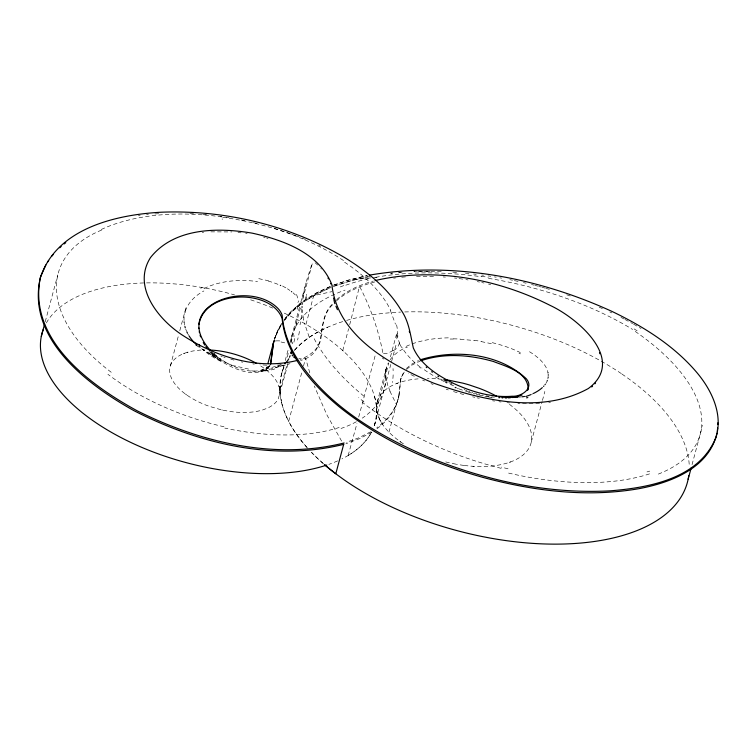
<?xml version="1.0" encoding="UTF-8"?>
<svg xmlns="http://www.w3.org/2000/svg" width="756" height="756" viewBox="0 0 756 756"><rect width="100%" height="100%" fill="white"/><g stroke="black" fill="none" stroke-linecap="round" stroke-linejoin="round"><path stroke-width="0.57" stroke-dasharray="3.78 2.83" d="M297.76 309.317L297.401 302.655M396.872 338.858L396.796 333.15L389.727 359.535M291.022 341.618L291.589 337.412M376.781 404.337L376.734 404.658A79.597 40.276 15 0 0 405.641 445.256M385.91 370.242L385.106 384.946A172.415 86.316 17.7 0 1 362.237 418.162M376.8 404.205L377.121 402.504M385.929 370.109L386.269 368.37M399.055 394.774L400.746 379.068L404.413 371.678M296.522 322.831L295.643 328.01M398.771 396.295L401.001 378.208L404.082 371.224M303.383 294.386L306.832 279.843L312.285 262.918M293.923 336.675L294.141 335.683M398.45 397.817L399.14 394.915M287.979 363.91L278.236 398.903M292.288 343.876L292.695 342.156M377.149 402.372L386.656 366.953A79.267 40.994 8.6 0 1 387.592 364.468L388.442 362.767M386.297 368.238L386.448 367.671M398.818 396.427L397.647 400.803M45.228 321.735L57.777 274.91M170.346 365.961L178.567 335.267M179.786 330.722L186.184 306.851M266.197 369.901L267.123 366.433M281.601 373.946L284.039 364.846M285.22 360.555L288.546 348.147M290.058 342.506L300.491 303.43M300.803 302.296L302.022 297.741M302.324 296.607L305.982 282.961M287.242 357.078L288.962 350.661M290.965 343.186L300.406 307.938M302.702 299.395L312.719 262.011M286.543 366.405L281.024 386.401M305.982 324.371L313.683 295.634L331.893 291.646M307.664 448.242A210.092 106.312 15 0 1 289.964 423.776L288.679 421.347L302.164 371.016M303.487 366.074L305.604 358.183L298.743 358.722M342.751 350.595L348.62 328.69M349.688 324.702L359.365 286.921M348.157 455.481L356.983 423.445M358.694 417.066L375.77 353.335M376.63 409.081L376.649 409.61L388.716 363.305M374.362 425.524L396.135 344.575M400.633 379.597L401.001 378.208M388.962 432.158L396.399 404.394L389.86 391.107M531.298 442.005L542.137 401.549M542.439 400.434L544.849 391.438M692.052 464.628L702.598 425.269M377.272 401.89L377.499 401.124A79.597 40.276 15 0 1 378.416 398.724L379.342 396.919A79.597 40.276 15 0 1 418.172 378.86M273.984 340.947L277.244 331.553L281.856 323.048L278.047 329.814L274.598 338.65M398.015 399.423C394.859 411.585 386.524 421.829 376.469 429.096M397.552 400.888C393.885 411.84 386.099 421.007 376.838 427.716M269.93 365.828C256.955 379.635 234.303 369.363 220.856 361.009L202.778 349.404M270.081 365.554L266.613 369.372L260.905 371.725L290.002 363.683M284.095 319.779L290.682 311.945L300.378 303.279M283.727 321.158L291.797 311.831L301.805 303.298L291.797 311.831L284.936 319.552M285.305 318.172L292.166 310.442L302.173 301.918M269.429 365.762C255.396 377.301 234.653 367.964 221.234 359.62L210.603 352.579M332.073 304.356C322.632 313.825 322.349 327.414 320.809 339.756C318.229 349.612 309.204 356.161 300.037 359.45M332.555 304.762C314.779 321.527 329.918 352.674 300.614 360.47M406.369 368.484L411.377 364.335L418.503 360.499M406.435 369.429L412.19 364.959L420.336 360.981M393.148 350.434L388.055 353.232L381.865 353.846M336.704 299.603C347.032 290.351 360.102 284.776 373.313 281.052M336.335 300.982C347.136 291.325 360.877 285.664 374.721 281.95M269.013 366.254L264.392 369.363L261.283 370.336L281.421 364.779M303.118 301.257L316.178 293.082L332.508 285.551M304.025 300.576L318.37 291.92L330.552 286.354M200.737 288.348L202.145 287.441M371.905 432.186L359.837 438.565L345.898 443.706M348.516 455.263L348.998 454.98A172.396 87.242 15 0 0 371.593 432.026M370.667 431.789L358.325 437.998L346.267 442.326M406.246 347.637L407.352 347.127M279.049 366.31L273.974 368.115M329.673 287.923L315.81 294.462L303.657 301.956L318.002 293.3L331.166 287.337M183.207 353.78L184.691 353.194M340.276 286.93L345.407 284.946M396.626 383.519L397.713 383.112M333.349 285.229L348.204 280.211L367.284 275.553L348.204 280.211L333.528 285.173M333.15 286.552L350.595 280.807L367.907 276.734M510.593 461.907L509.213 462.398M334.653 285.976L353.383 280.051L370.912 276.167M187.034 352.409L188.046 352.116M649.773 471.12L646.975 471.933M286.949 364.099L288.093 363.901M393.649 278.18L395.653 277.915M138.357 215.687L140.162 215.451M202.221 232.697L203.638 232.517M548.695 402.778L550.453 402.561M392.855 273.048L390.701 273.285L395.019 272.85M146.541 214.695L148.393 214.515M401.757 277.216L405.906 276.847M280.986 364.855L277.244 365.129M398.289 272.557L402.674 272.198L399.376 272.453M154.914 213.957L160.593 213.608M210.858 231.846L231.884 231.931M539.586 403.562L517.917 403.543M416.528 276.28L434.124 276.394M450.103 339.038L453.383 339.028M429.89 271.338L413.853 271.593L442.751 271.64M266.774 365.214L259.903 364.77M189.86 213.598L195.842 213.939M460.395 339.246L474.239 340.531M474.003 466.339L472.906 466.272M452.825 272.16L458.193 272.538M443.12 276.913L445.378 277.102M202.873 214.477L206.898 214.855M507.474 402.731L509.591 402.929M465.384 273.162L468.994 273.521M281.024 341.986L286.089 343.186M237.998 232.47L241.06 232.829M442.241 379.342L439.453 379.058A79.597 40.276 15 0 0 427.31 378.482M473.521 274.012L476.233 274.334M454.46 278.01L456.737 278.284M464.269 465.46L468.569 465.932A79.597 40.276 15 0 0 528.614 448.686A79.597 40.276 15 0 0 507.38 402.863L507.021 402.617M494.396 397.24L491.712 396.872M463.929 465.412L463.787 465.394A79.597 40.276 15 0 1 459.232 464.732L456.359 464.241M498.932 401.719L501.077 402.003M481.676 275.023L483.49 275.26M222.056 219.013L222.822 219.117M252.854 363.957L254.281 364.156M459.015 278.577L463.579 279.229M481.374 276.252L488.367 277.291M220.034 216.424L222.066 216.707M248.611 369.079L234.672 365.866M488.036 275.912L490.757 276.318M492.128 397.665L491.324 397.543M245.643 233.462L247.165 233.708M492.43 400.756L494.604 401.096M226.11 217.322L229.153 217.804M465.857 279.578L468.134 279.947M258.75 278.652L268.418 280.741M494.396 276.894L496.21 277.197M499.848 277.821L501.663 278.142M481.213 341.599L491.4 343.696M488.981 396.427L486.202 395.908M203.619 287.8L204.385 287.941M455.859 464.156L449.811 462.908A79.597 40.276 15 0 1 445.35 461.84M487.091 396.805L484.889 396.371M509.837 279.682L512.559 280.221M477.225 281.601L479.493 282.054M241.287 220.034L247.325 221.31M514.363 280.599L519.797 281.761M223.218 410.234L229.937 411.434A56.558 28.624 15 0 0 262.767 409.922L267.889 407.947A56.558 28.624 15 0 0 277.934 399.442M241.296 361.888L242.761 362.2M477.055 397.826L479.266 398.299M481.752 282.536L484.001 283.027M222.472 410.073L221.782 409.922M482.432 395.095L483.386 395.312M472.632 396.815L474.844 397.325M523.407 282.574L526.1 283.207M220.903 409.724L208.911 406.199A56.558 28.624 15 0 1 170.336 375.089A56.558 28.624 15 0 1 193.489 350.897L199.452 350.16A56.558 28.624 15 0 1 205.027 349.915M508.07 468.815L501.2 467.113M253.345 222.68L259.327 224.163M488.489 284.067L490.729 284.606M531.496 284.511L534.18 285.182M477.962 394.802L476.252 394.367M535.078 285.418L537.752 286.108M478.614 394.15L479.578 394.405M538.65 286.344L541.315 287.063M263.683 237.233L265.158 237.63M474.673 393.942L473.256 393.555M463.768 394.566L459.336 393.328M542.203 287.308L544.868 288.045M476.686 393.63L474.759 393.082M545.747 288.301L551.927 290.087M266.613 238.036L268.068 238.461M471.46 393.044L468.748 392.222M457.134 392.685L452.721 391.343M230.797 359.147L233.991 360.121M274.126 228.293L290.484 233.698M471.848 392.194L472.821 392.496M223.738 357.049L225.203 357.531M446.135 389.198L448.327 389.935M468.937 391.23L469.911 391.561M566.707 294.774L570.997 296.248M220.828 356.048L222.283 356.558M462.511 390.162L458.712 388.773M466.027 390.209L467 390.559M291.429 234.029L293.309 234.729M294.254 235.069L296.125 235.777M464.099 389.482L465.063 389.85M458.372 388.641L457.342 388.244M211.803 352.542L214.95 353.742M297.061 236.127L298.922 236.845M431.005 383.613L433.141 384.464M227.811 363.419L223.492 361.557M302.617 238.31L305.367 239.435M210.754 352.135L212.181 352.731M422.557 380.07L424.655 380.977M599.206 307.191L602.409 308.59M609.752 311.935L611.821 312.899M518.975 353.156L520.506 353.893M318.767 245.341L320.506 246.172M222.387 361.047L221.168 360.451M414.307 376.29L408.278 373.313M282.564 286.023L287.46 288.745M620.959 317.388L623.946 318.928M449.036 382.725L449.943 383.197M624.919 319.448L632.668 323.634M447.231 381.761L448.128 382.243M195.558 344.774L196.891 345.501M633.622 324.173L641.069 328.491M209.053 351.635L221.234 359.62L213.409 353.421M210.234 353.969L220.856 361.009L210.707 352.513M195.899 345.199L216.547 357.824L210.404 352.116M634.086 328.898L637.147 330.807M382.243 357.947L383.972 359.119M621.98 374.078L624.995 376.157A210.045 106.294 15 0 1 689.302 466.698M400.926 442.147L399.773 441.334M186.779 395.01L185.4 394.018M420.771 368.087L419.637 367.199M364.005 401.956L358.627 397.628M293.016 292.761L295.388 294.963M213.721 353.666L216.915 356.445M315.139 262.748L317.69 265.082M342.336 350.226L343.347 351.134M320.799 268.248L321.527 269.051M341.636 441.126L326.875 414.855L314.288 385.995M381.345 422.538L379.729 419.618M401.483 347.287L399.905 344.311M359.828 286.855C370.487 307.56 378.406 329.72 382.82 352.608M379.606 419.372L376.875 411.028A79.607 40.285 15 0 1 376.601 408.542A172.396 87.242 15 0 0 375.297 399.47L373.918 394.5M390.398 310.48L395.464 324.182M399.792 344.056L397.127 335.825M309.185 337.044L304.413 323.039M278.898 386.099L278.983 386.344A50.822 25.713 15 0 1 279.389 387.715L279.446 387.96M309.78 372.869L305.604 358.183M387.866 385.636L386.165 378.841L385.333 369.429M281.506 402.173L282.196 404.914A210.083 106.312 15 0 0 288.679 421.347M303.704 320.317L303.449 319.315M282.016 404.224L282.782 406.936A210.045 106.294 15 0 0 306.709 447.183M281.733 403.09L279.833 390.172L279.918 391.126A209.771 106.152 15 0 0 281.383 401.644M279.767 389.595L279.909 390.956M279.862 389.973L280.722 377.896A210.083 106.303 15 0 1 285.106 364.354M376.62 408.845L376.053 418.729A172.396 87.242 15 0 1 373.851 426.951A172.491 87.28 15 0 0 282.394 312.275M279.862 389.992L279.852 389.614A210.045 106.294 15 0 1 284.454 365.772M279.588 395.218A56.549 28.615 15 0 0 262.351 367.047L260.366 365.715A56.558 28.624 15 0 0 258.911 364.798M280.958 385.777A131.128 25.08 -81.9 0 1 279.796 389.652M296.475 294.453A28.227 21.196 -77.5 0 1 298.535 302.239M301.795 308.713A43.451 23.975 -85.7 0 1 300.028 324.787M299.47 331.364A83.623 31.308 -84.9 0 1 297.58 340.068M294.764 338.499A101.436 23.049 -82.2 0 1 293.451 344.207M287.375 288.783A56.577 29.682 3.5 0 1 289.926 290.465M268.153 281.052A57.409 30.467 3 0 1 279.181 284.861M203.988 288.565A59.091 32.924 2 0 1 257.55 281.619M188.631 335.22A59.393 39.699 6.3 0 1 187.875 333.887M186.562 331.213A59.393 39.699 6.3 0 1 185.749 329.2M184.606 325.165A59.393 39.699 6.3 0 1 184.256 323.162M184.029 320.525A59.393 39.699 6.3 0 1 184.691 313.542M185.362 311.132A59.393 39.699 6.3 0 1 203.893 290.928M220.667 361.292A57.787 37.356 22.2 0 1 202.154 349.074M234.634 366.15A56.955 33.982 23.4 0 1 227.717 363.683M274.844 368.919A56.502 31.79 22.6 0 1 249.083 370.582M282.706 365.082A56.53 29.04 18.9 0 1 279.729 366.773M276.006 340.899A67.378 27.622 -38.3 0 1 281.827 341.117M390.087 391.23A71.404 25.969 48.7 0 1 388.074 385.768M390.134 359.771A79.456 41.07 8.5 0 1 405.925 347.448M406.095 346.418A80.183 40.928 7.5 0 1 449.659 337.837M453.326 338.849A80.703 38.679 6.2 0 1 460.366 339.066M474.286 340.332A81.053 37.384 6.1 0 1 481.288 341.419M492.25 342.657A81.412 36.184 6.3 0 1 520.336 352.598M548.053 377.953A81.308 33.642 7.5 0 1 547.826 378.992M546.938 381.478A81.308 33.642 7.5 0 1 545.917 383.358M532.8 393.763A81.308 33.642 7.5 0 1 531.534 394.33M529.483 351.72A81.308 33.642 7.5 0 1 547.817 371.839M520.922 396.919A80.608 32.149 18.1 0 1 519.032 397.089M495.889 396.409A80.608 32.149 18.1 0 1 494.755 396.276M491.258 397.401A80.372 35.069 20.2 0 1 487.044 396.664M482.356 395.719A80.278 35.721 20.4 0 1 477.943 394.689M468.758 392.052A80.136 36.59 20.6 0 1 462.559 390.001M453.704 385.862A79.824 37.413 20.6 0 1 447.968 383.349M444.594 381.742A79.824 37.413 20.6 0 1 421.659 367.822M420.119 367.057A79.522 38.821 20.1 0 1 401.89 347.373M397.921 336.325A71.829 26.413 42.7 0 1 397.486 333.613M396.598 324.815A157.976 61.283 39.5 0 1 397.684 333.698M371.546 432.111A172.491 87.28 15 0 1 341.882 458.911M337.686 460.876A172.491 87.28 15 0 1 328.841 464.373M46.343 322.935A172.491 87.28 15 0 1 234.521 294.878M250.671 299.82A172.491 87.28 15 0 1 273.218 308.268M393.035 368.569A105.254 25.874 66.8 0 1 393.129 370.78M393.139 374.806A105.254 25.874 66.8 0 1 392.26 382.508M356.36 421.735A172.415 86.316 17.7 0 1 341.013 428.463M339.16 427.48A172.661 86.921 17.8 0 1 224.759 428.066M224.003 426.771A173.02 90.049 18.5 0 1 107.9 374.296M111.255 372.292A173.322 95.058 18 0 1 101.616 230.079M101.238 229.503A173.096 96.541 12.9 0 1 221.971 216.944M222.746 217.331A172.708 92.081 11.7 0 1 345.038 261.585M344.641 262.209A172.425 88.783 12.1 0 1 390.776 310.489M399.442 342.714A128.019 31.308 59.8 0 1 393.186 350.491M353.78 279.833A274.022 52.296 -22.2 0 1 376.951 277.49M323.719 463.967A210.092 106.312 15 0 1 310.612 451.436M322.831 463.182A210.045 106.294 15 0 1 311.699 452.57M294.585 350.151A210.045 106.294 15 0 1 329.71 326.346L334.861 324.305A210.045 106.294 15 0 1 343.394 321.376M346.617 320.412A210.045 106.294 15 0 1 400.595 312.096M404.734 311.945A210.045 106.294 15 0 1 470.629 316.462L477.556 317.652A210.045 106.294 15 0 1 622.027 374.069M294.396 350.378A210.083 106.303 15 0 1 327.82 327.159M302.835 298.025A69.476 20.166 -65.1 0 1 302.939 297.344M306.397 295.558A79.796 24.201 -64.3 0 1 306.652 294.245M303.647 319.202A151.616 75.855 -36.4 0 1 302.419 309.752M363.901 396.172A210.045 103.383 21.5 0 1 313.551 337.516M501.171 468.333A210.744 109.79 18.8 0 1 362.54 402.447M649.555 473.87A210.773 104.659 18.9 0 1 508.325 473.02M635.201 331.411A210.669 97.448 17.2 0 1 655.839 475.042M488.461 278.35A210.187 98.365 13.3 0 1 632.611 329.446M345.804 285.201A209.866 100.104 13.1 0 1 371.177 278.18M375.637 277.31A209.866 100.104 13.1 0 1 481.449 276.753M291.391 337.365A209.988 101.89 13.8 0 1 345.067 290.096M275.43 336.448L274.797 338.234L277.679 331.194L281.487 324.428L275.43 336.448"/><path stroke-width="1.13" d="M302.041 306.596L302.041 307.409M302.098 304.385L302.202 302.759M717.661 428.009L717.255 431.402M290.928 352.343L290.758 353.477M199.036 324.333L199.102 323.833M199.168 323.332C205.972 289.831 270.837 288.461 282.139 318.456C285.598 354.904 312.067 384.228 339.009 406.643C381.005 440.464 431.203 462.937 482.886 477.395C533.49 490.975 587.081 497.779 639.085 488.65C670.1 482.819 707.531 468.786 716.575 435.002M273.228 344.141L270.582 363.891M716.612 434.738L716.962 433.084M273.625 342.298L270.657 364.108M273.256 343.678L274.078 340.465M40.219 278.113C28.17 339.822 89.973 384.974 137.176 410.801C200.151 442.336 274.456 460.347 344.141 442.959M41.297 336.401L44.585 324.144M268.049 362.974L273.615 342.194M343.678 444.367L335.796 473.776A210.092 106.312 15 0 1 324.607 464.732M688.13 479.257L691.145 468.002M40.692 276.441C25.279 337.951 87.309 384.747 134.162 410.782C197.722 443.318 273.096 461.907 343.763 444.339M715.743 438.017C723.568 414.316 711.443 389.52 696.153 371.716C673.483 345.284 643.309 326.488 612.19 311.519C537.006 277.093 451.36 261.028 369.278 275.165M528.16 389.066C528.038 372.254 506.255 366.499 493.394 361.491C470.062 354.81 444.377 352.769 421.092 360.688M40.323 277.821C56.275 228.652 115.214 214.77 160.962 212.228C224.475 209.677 289.038 225.033 343.98 257.172C365.98 270.544 386.949 287.157 400.576 309.355C408.92 320.752 410.338 334.672 413.305 347.902C420.903 365.016 437.866 375.571 453.997 383.632C472.094 391.939 492.08 397.845 512.171 396.229C521.158 396.9 534.473 388.367 526.356 378.813C498.998 353.043 454.791 349.007 419.958 359.894M40.843 276.167L45.832 264.978M715.582 438.253C698.799 478.557 649.017 487.733 610.187 490.833C547.722 494.235 485.116 480.532 427.546 456.794C376.762 434.709 325.458 404.63 295.719 356.312C288.234 343.696 283.254 329.767 282.13 315.063C281.071 312.124 279.21 309.506 276.904 307.399C246.645 278.898 169.136 306.152 211.075 351.134M290.124 355.717L289.472 357.229M528.047 389.397L527.612 390.351M47.694 261.935L48.686 260.433M51.956 256.048L53.137 254.621M594.877 383.831L595.577 383.018M591.721 386.968L592.562 386.203M59.724 247.788L61.17 246.484M64.194 243.942L65.772 242.695M522.018 395.057L516.858 396.777M297.089 360.451C258.457 370.336 217.133 357.238 184.369 336.401C159.44 320.931 131.44 287.299 150.538 257.522C174.107 227.726 217.747 227.272 252.088 233.131C282.895 239.822 319.353 252.958 331.884 284.691C337.45 336.429 390.54 364.902 433.509 383.084C481.893 400.151 540.701 414.694 588.395 388.49C626.771 359.828 577.603 318.172 550.255 305.452C496.947 278.473 433.821 266.934 375.089 280.57M527.839 397.561L526.516 397.845M515.053 397.146L512.473 397.533M510.413 397.741L508.249 397.883M506.756 397.93L505.225 397.949M502.041 397.883L502.853 397.911M498.724 397.684L499.565 397.741M456.114 387.762L455.169 387.384M450.86 383.661L451.776 384.114M294.812 357.815L293.611 357.002M445.464 380.788L446.342 381.279M443.715 379.786L444.585 380.287M437.837 376.129L438.65 376.668M431.648 371.697L432.385 372.264M426.138 367.066L426.781 367.652M199.234 344.991L198.686 344.424M206.955 348.185L205.849 346.692M204.81 345.18L203.241 342.619M292.629 355.887L292.109 354.961M327.991 278.038L328.435 278.87M337.422 309.705L335.938 306.237M330.533 283.358L330.769 283.916M599.48 352.693L599.905 353.77M334.7 303.099L334.917 303.666M200.614 336.855L200.094 335.277M334.53 302.627L333.944 300.094M291.551 353.439L291.192 351.757M199.433 332.631L199.244 331.582M409.308 331.147L409.478 332.12M333.594 298.034L333.793 299.178M198.885 327.924L198.904 328.444M717.822 422.821L717.831 424.56M274.522 341.003A67.378 27.622 -38.3 0 1 275.023 340.965M209.185 349.981A56.558 28.624 15 0 1 256.653 363.466M291.419 291.561A56.577 29.682 3.5 0 1 291.703 291.778M280.325 285.362A57.409 30.467 3 0 1 280.703 285.532M197.032 345.218A59.393 39.699 6.3 0 1 189.038 335.872M187.516 333.226A59.393 39.699 6.3 0 1 186.864 331.884M185.305 327.849A59.393 39.699 6.3 0 1 184.918 326.507M184.18 322.5A59.393 39.699 6.3 0 1 184.114 321.839M184.993 312.322A59.393 39.699 6.3 0 1 185.173 311.727M200.028 347.117A57.787 37.356 22.2 0 1 199.017 346.125M288.801 358.816A56.53 29.04 18.9 0 1 284.814 363.513M547.344 380.504A81.308 33.642 7.5 0 1 547.155 380.996M545.312 384.256A81.308 33.642 7.5 0 1 544.991 384.7M543.933 385.985A81.308 33.642 7.5 0 1 543.545 386.401M542.317 387.611A81.308 33.642 7.5 0 1 533.415 393.47M530.892 394.604A81.308 33.642 7.5 0 1 525.779 396.513M547.949 372.425A81.308 33.642 7.5 0 1 548.053 373.001M548.251 374.702A81.308 33.642 7.5 0 1 548.27 375.26M548.204 376.894A81.308 33.642 7.5 0 1 548.138 377.424M524.569 396.446A80.608 32.149 18.1 0 1 521.857 396.815M518.068 397.165A80.608 32.149 18.1 0 1 499.234 396.777M446.834 382.82A79.824 37.413 20.6 0 1 445.719 382.281M445.114 379.701A79.597 40.276 15 0 1 449.385 380.334L462.823 383.141A79.597 40.276 15 0 1 469.57 385.031L479.427 388.386A79.597 40.276 15 0 1 496.692 396.276M326.79 465.063A172.481 87.28 15 0 1 129.786 441.958A172.481 87.28 15 0 1 43.272 329.503M688.735 475.722A210.017 106.275 15 0 1 633.481 531.931L630.627 532.952A210.017 106.275 15 0 1 489.548 537.951L482.583 536.618A210.017 106.275 15 0 1 343.29 479.247L337.819 475.288A210.017 106.275 15 0 1 324.844 464.931M303.109 296.343A69.476 20.166 -65.1 0 1 303.279 295.322M305.859 298.781A79.796 24.201 -64.3 0 1 306.171 296.862"/></g></svg>
